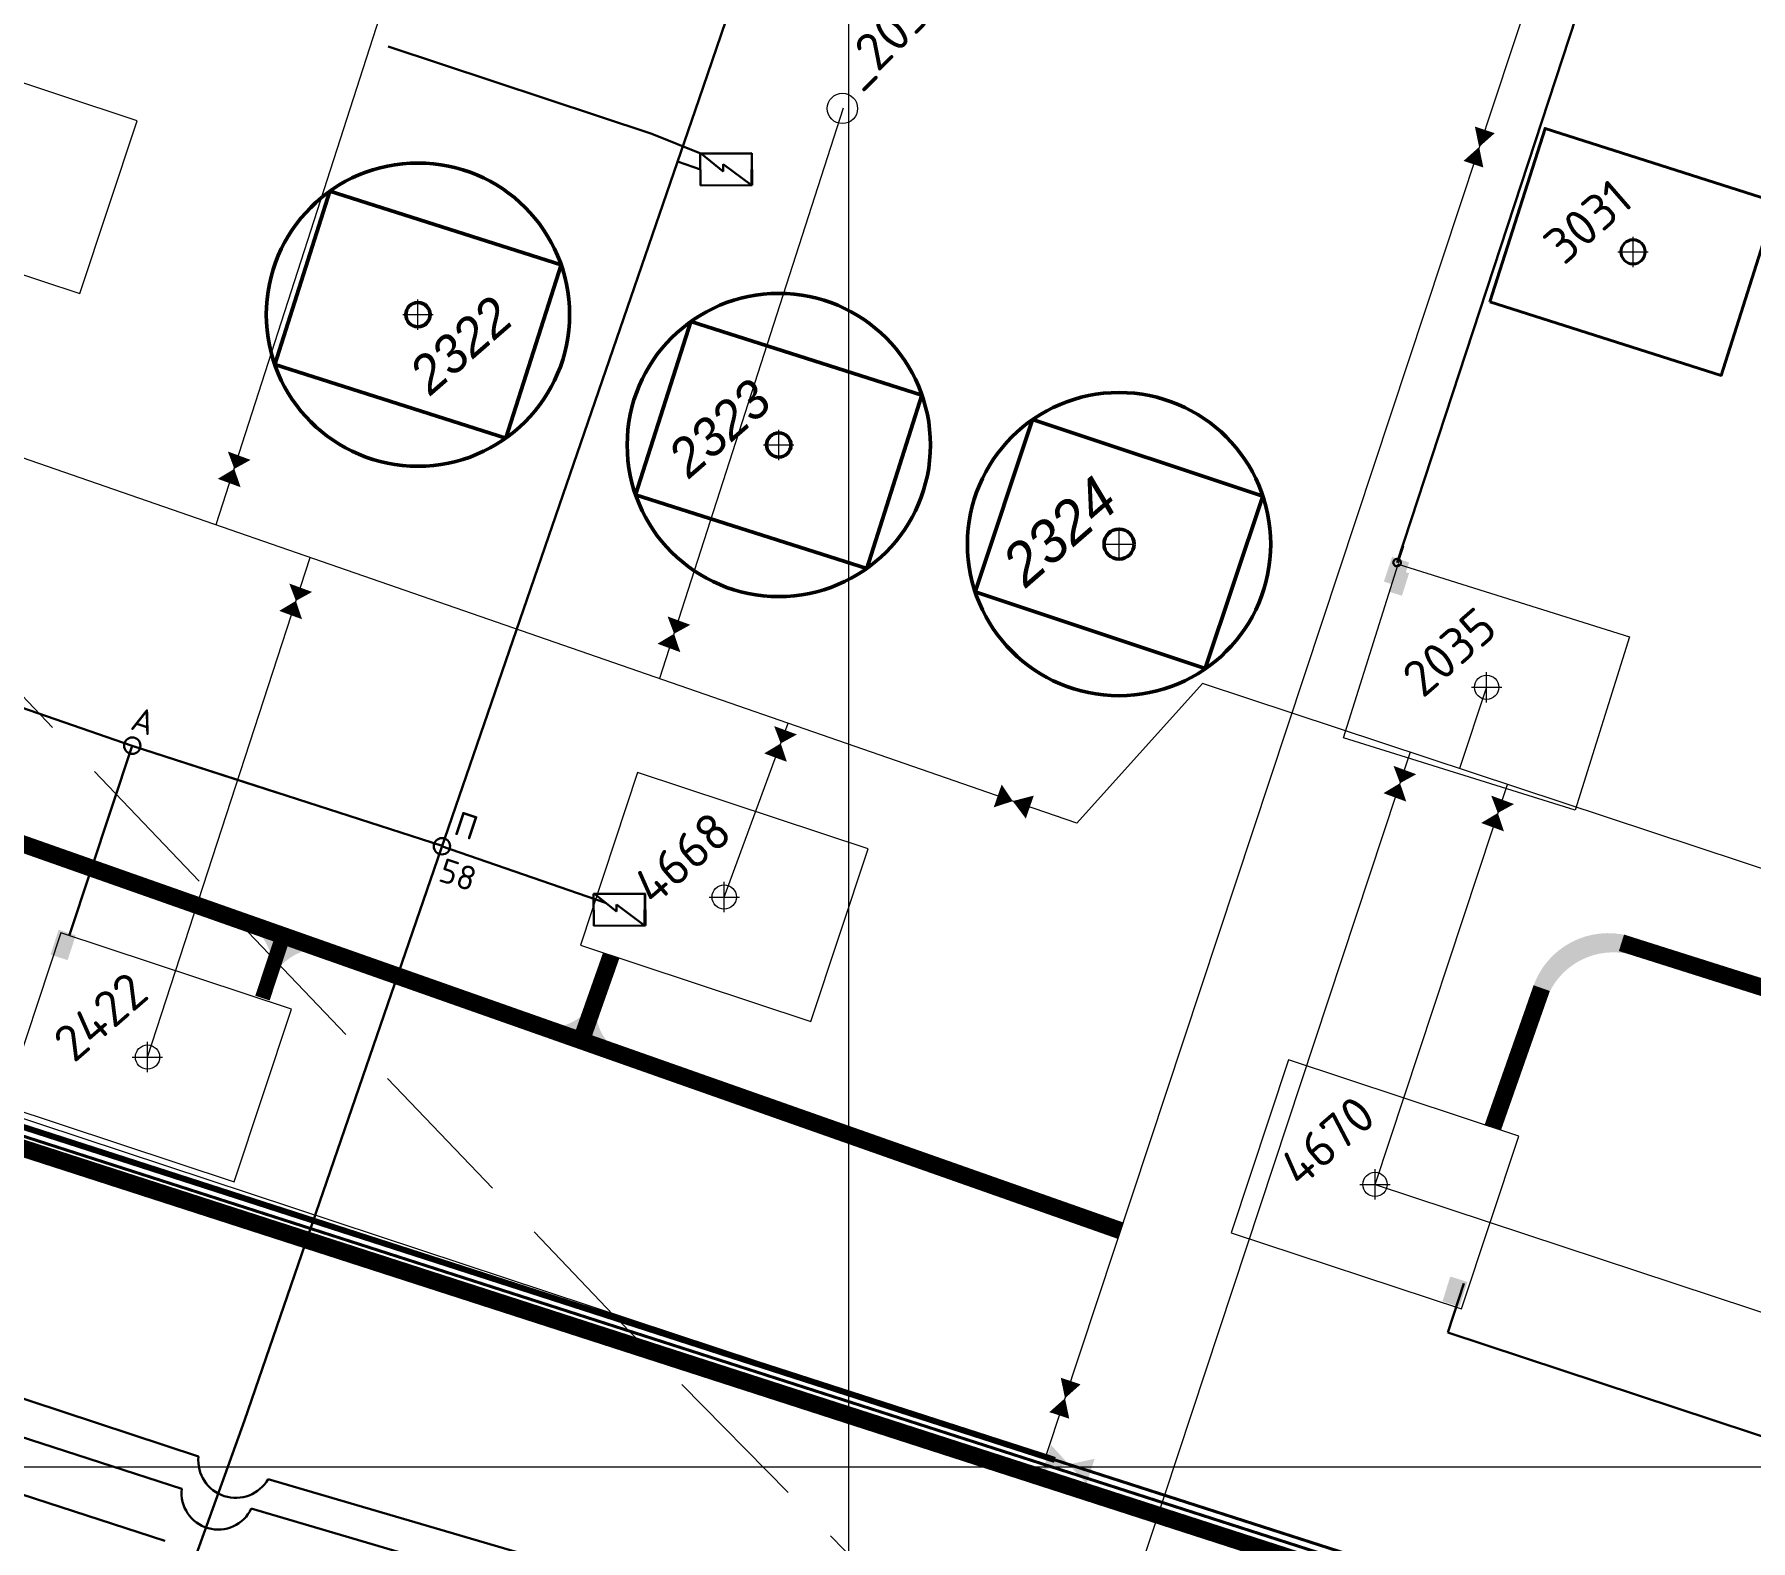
# Model space of a CAD drawing. Header units: millimetres. Extents: x 519 to 9564855, y -810 to 5021775.
# Drawn here: x 9536732 to 9537297, y 4996976 to 4997472 of the extents above; entities that cross this region are included whole.
import ezdxf

# ---------------------------------------------------------------- set-up
doc = ezdxf.new("R2010")
doc.units = ezdxf.units.MM
doc.header["$LTSCALE"] = 2
doc.header["$MEASUREMENT"] = 0
doc.header["$PDMODE"] = 2
doc.header["$PDSIZE"] = 5
doc.linetypes.add('92051501$0$GROUND2', pattern=[35, 25, -10])
for name, color, linetype in [('Existing roads', 41, 'Continuous'), ('FIBERGLASS', 212, 'Continuous'), ('Future Roads', 44, 'Continuous'), ('GRID_PULKOVO', 7, 'Continuous'), ('Injection lines', 164, 'Continuous'), ('OilColl&Flowlines', 3, 'Continuous'), ('OLD WELLS(dr.bfr2000)', 24, 'Continuous'), ('ROAD_FIELD', 255, '92051501$0$GROUND2'), ('Stage 10 wells', 7, 'Continuous'), ('Stage 9.Frame&Text', 7, 'Continuous'), ('Stage VII wells', 9, 'Continuous'), ('Stage9.Color', 71, 'Continuous'), ('Скважины 2017г', 221, 'Continuous'), ('Скважины на 2025 год _ОСМОТР', 5, 'Continuous')]:
    doc.layers.add(name, color=color, linetype=linetype)
for name, color, linetype, lineweight in [('Скважины на 2026', 222, 'Continuous', 50), ('Скважины на 2026 доп.', 222, 'Continuous', 50), ('Электро', 1, 'Continuous', 30), ('Электроснаб', 1, 'Continuous', 18), ('Электроснабжене', 1, 'Continuous', 18)]:
    doc.layers.add(name, color=color, linetype=linetype, lineweight=lineweight)
doc.styles.add('Elect', font='isocpeur.ttf')
doc.styles.add('Line_GUGK', font='')
doc.styles.get("Standard").update_dxf_attribs({"font": 'isocpeur.ttf', "width": 0.5})
doc.styles.get('Line_GUGK').set_extended_font_data('Bm431', italic=True)

# ---------------------------------------------------------------- blocks, each defined once
blk = doc.blocks.new('92051501$0$VALVE')
at = {"layer": 'OilColl&Flowlines'}
for points in [[(-5.97, -3.45), (-5.97, 3.45), (0, 0)], [(5.97, -3.45), (0, 0), (5.97, 3.45)]]:
    blk.add_solid(points, dxfattribs=at)

msp = doc.modelspace()

# ---------------------------------------------------------------- hatches: boundary and pattern name
at = {"layer": 'Existing roads', "lineweight": 0}
h = msp.add_hatch(color=256, dxfattribs=at)
edge = h.paths.add_edge_path()
edge.add_line((9537257.61844, 4997175.00861), (9537257.48796, 4997169.0395))
edge.add_arc((9537252.16187, 4997146.2181), 23.43466, 76.8633691, 155.3229888)
edge.add_line((9537230.86736, 4997156.00213), (9537225.85138, 4997158.61105))
edge.add_arc((9537250.5247, 4997149.78134), 26.20566, 74.2943743, 160.3095101, ccw=False)
h = msp.add_hatch(color=256, dxfattribs=at)
h.paths.add_polyline_path([(9536915.08776, 4997149.54855), (9536916.675, 4997148.95179, 0.155118741), (9536921.20766, 4997139.41478), (9536912.65206, 4997142.16792)])
h.paths.add_polyline_path([(9536913.56206, 4997150.12218), (9536915.08776, 4997149.54855), (9536912.65206, 4997142.16792), (9536903.85613, 4997144.9984, 0.161550784)])
at = {"layer": 'Future Roads', "linetype": 'ByBlock', "lineweight": 0, "ltscale": 25}
h = msp.add_hatch(color=256, dxfattribs=at)
h.paths.add_polyline_path([(9536811.52643, 4997166.05602), (9536809.93919, 4997166.65278, 0.155118741), (9536805.40653, 4997176.18979), (9536813.96213, 4997173.43665)])
h.paths.add_polyline_path([(9536813.05213, 4997165.48239), (9536811.52643, 4997166.05602), (9536813.96213, 4997173.43665), (9536822.75806, 4997170.60617, 0.161550784)])
at = {"layer": 'Скважины 2017г', "linetype": 'ByBlock', "lineweight": 0, "ltscale": 40}
h = msp.add_hatch(color=1, dxfattribs=at)
h.dxf.hatch_style = 1
h.set_gradient(color1=(255, 0, 0), color2=(255, 0, 0), tint=1)
h.paths.add_polyline_path([(9537182.48373, 4997287.27017), (9537184.84278, 4997294.69723), (9537180.5289, 4997296.06744), (9537178.16985, 4997288.64039)])
at = {"layer": 'Электро', "ltscale": 0.05}
msp.add_hatch(color=256, dxfattribs=at).paths.add_polyline_path([(9537176.53136, 4997291.95654), (9537182.1436, 4997290.09955), (9537184.85082, 4997298.28141), (9537179.23859, 4997300.1384)])
at = {"layer": 'Электро'}
for points in [[(9536736.85571, 4997168.93099), (9536742.46794, 4997167.074), (9536745.17517, 4997175.25586), (9536739.56294, 4997177.11285)], [(9537204.06422, 4997060.95417), (9537198.42764, 4997062.7359), (9537195.83013, 4997054.51855), (9537201.46671, 4997052.73682)]]:
    msp.add_hatch(color=256, dxfattribs=at).paths.add_polyline_path(points)
at = {"layer": 'Электроснаб', "lineweight": 0}
for points in [[(9536736.85571, 4997168.93099), (9536742.46794, 4997167.074), (9536745.17517, 4997175.25586), (9536739.56294, 4997177.11285)], [(9537204.06422, 4997060.95417), (9537198.42764, 4997062.7359), (9537195.83013, 4997054.51855), (9537201.46671, 4997052.73682)]]:
    msp.add_hatch(color=1, dxfattribs=at).paths.add_polyline_path(points)
at = {"layer": 'Электроснабжене', "lineweight": 0}
for points in [[(9536736.85571, 4997168.93099), (9536742.46794, 4997167.074), (9536745.17517, 4997175.25586), (9536739.56294, 4997177.11285)], [(9537204.06422, 4997060.95417), (9537198.42764, 4997062.7359), (9537195.83013, 4997054.51855), (9537201.46671, 4997052.73682)]]:
    msp.add_hatch(color=1, dxfattribs=at).paths.add_polyline_path(points)

# ---------------------------------------------------------------- linework, layer by layer
at = {"layer": 'Existing roads', "color": 3, "linetype": 'ByBlock', "lineweight": 0, "ltscale": 80}
msp.add_line((9537173.6, 4997093.1), (9537217.2558, 4997225.03772), dxfattribs=at)
at = {"layer": 'Existing roads', "lineweight": 0, "const_width": 5.7, "flags": 128}
for points in [[(9534695.73982, 4997761.97529), (9537987.91265, 4996697.63345)], [(9536156.1449, 4997406.83021), (9537089.66933, 4997077.86056)], [(9536921.77335, 4997168.70547), (9536911.84295, 4997140.52575)]]:
    msp.add_lwpolyline(points, dxfattribs=at)
for points, elevation in [([(9537254.86255, 4997172.80311), (9537254.86255, 4997172.80311), (9537393.90974, 4997128.77029)], 0.00005), ([(9537228.57684, 4997157.85134), (9537212.43074, 4997111.86377)], 0.0001)]:
    msp.add_lwpolyline(points, dxfattribs=dict(at, elevation=elevation))
at = {"layer": 'FIBERGLASS', "lineweight": 0}
for points, const_width in [([(9534504.58, 4997448.42), (9534513.54, 4997479.12), (9534615.88, 4997531.57), (9534692.3, 4997768.79), (9535205.12249, 4997603.68678), (9535767.37692, 4997422.15728), (9535970.77513, 4997356.48811), (9536109.3207, 4997311.48231), (9536413.59982, 4997213.51771), (9536608.27886, 4997150.66361), (9536821.8264, 4997081.71764), (9537068.05, 4997002.22187)], 2), ([(9535085.72343, 4997637.29764), (9537983.34114, 4996705.15232), (9538036.41897, 4996871.78691), (9539300.70304, 4996479.46424), (9539854.97263, 4997035.43373), (9541157.78752, 4996595.10264)], 1), ([(9537068.05, 4997002.22187), (9537981.72, 4996708.3), (9538034.79, 4996874.91), (9539300, 4996482.3), (9539854.3, 4997038.3), (9541302.5903, 4996549.89746), (9542161.1, 4996901.3), (9542450.6, 4996805.7), (9542706.4, 4996882.9), (9542843.8, 4997304.1), (9543427.4, 4997108.5), (9543551.3, 4997487.2), (9544168.068, 4997275.346), (9544226.79603, 4997449.75375)], 1)]:
    msp.add_lwpolyline(points, dxfattribs=dict(at, const_width=const_width))
at = {"layer": 'Future Roads', "linetype": 'ByBlock', "lineweight": 0}
for p, q in [((9536150.48296, 4997408.82545), (9537000, 4997109.45961)), ((9536921.77335, 4997168.70547), (9536911.84295, 4997140.52575))]:
    msp.add_line(p, q, dxfattribs=at)
at = {"layer": 'Future Roads', "linetype": 'ByBlock', "lineweight": 0, "const_width": 5, "elevation": 0.00005}
msp.add_lwpolyline([(9536806.73855, 4997154.57212), (9536813.55148, 4997175.1632)], dxfattribs=at)
at = {"layer": 'GRID_PULKOVO', "lineweight": 0}
for p, q in [((9537000, 5010000), (9537000, 4992000)), ((9533000, 4997000), (9548000, 4997000))]:
    msp.add_line(p, q, dxfattribs=at)
at = {"layer": 'Injection lines', "lineweight": 0}
msp.add_line((9537173.6, 4997093.1), (9537441.6982, 4997004.39116), dxfattribs=at)
at = {"layer": 'OilColl&Flowlines', "lineweight": 0}
for p, q in [((9537054.13684, 4997219.54957), (9535176.20577, 4997870.72557)), ((9537293.94281, 4997695.2213), (9537064.97817, 4997003.23828)), ((9536768.8, 4997135.1), (9536822.48906, 4997299.87385)), ((9537075.24576, 4997212.23001), (9537116.75561, 4997258.29141)), ((9537390.42161, 4997167.74029), (9537116.75561, 4997258.29141)), ((9536959, 4997187.9), (9536980.0868, 4997245.22655)), ((9537068.05, 4997002.22187), (9536348.42057, 4997240.33421)), ((9537075.24576, 4997212.23001), (9537054.13684, 4997219.54957)), ((9537069.11888, 4997214.57364), (9537069.05384, 4997214.37707))]:
    msp.add_line(p, q, dxfattribs=at)
at = {"layer": 'OilColl&Flowlines', "color": 3, "linetype": 'ByBlock', "lineweight": 0, "ltscale": 25}
for p, q in [((9536853.22471, 4997502.52257), (9536791.34827, 4997310.67198)), ((9536998.22471, 4997448.12257), (9536937.62385, 4997259.95066))]:
    msp.add_line(p, q, dxfattribs=at)
at = {"layer": 'OilColl&Flowlines', "linetype": 'ByBlock', "lineweight": 0, "ltscale": 25}
msp.add_line((9537185.23189, 4997235.63385), (9536954.49779, 4996538.30314), dxfattribs=at)
at = {"layer": 'OilColl&Flowlines', "color": 3, "linetype": 'ByBlock', "lineweight": 0}
for points in [[(9536799.07578, 4997333.4677, 8, 0, 0), (9536797.48015, 4997329.12982, 0, 8, 0), (9536795.76088, 4997324.4558, 8, 8, 0)], [(9536944.07578, 4997279.0677, 8, 0, 0), (9536942.48015, 4997274.72982, 0, 8, 0), (9536940.76088, 4997270.0558, 8, 8, 0)]]:
    msp.add_lwpolyline(points, format="xyseb", dxfattribs=at)
at = {"layer": 'OilColl&Flowlines', "lineweight": 0}
for points in [[(9536819.35409, 4997289.91478, 8, 0, 0), (9536817.75846, 4997285.57691, 0, 8, 0), (9536816.03919, 4997280.90289, 8, 8, 0)], [(9536979.23006, 4997242.89742, 8, 0, 0), (9536977.63443, 4997238.55954, 0, 8, 0), (9536975.91515, 4997233.88552, 8, 8, 0)], [(9537049.185, 4997221.24789, 8, 0, 0), (9537054.13104, 4997219.53284, 0, 8, 0), (9537059.77163, 4997217.57695, 8, 8, 0)]]:
    msp.add_lwpolyline(points, format="xyseb", dxfattribs=at)
at = {"layer": 'OilColl&Flowlines', "linetype": 'ByBlock', "lineweight": 0}
for points in [[(9537183.45517, 4997229.77974, 8, 0, 0), (9537181.85954, 4997225.44186, 0, 8, 0), (9537180.14027, 4997220.76784, 8, 8, 0)], [(9537215.68626, 4997219.94976, 8, 0, 0), (9537214.09063, 4997215.61188, 0, 8, 0), (9537212.37136, 4997210.93786, 8, 8, 0)]]:
    msp.add_lwpolyline(points, format="xyseb", dxfattribs=at)
at = {"layer": 'OilColl&Flowlines', "lineweight": 0}
for points in [[(9537066.76448, 4997007.18456), (9537072.62786, 4997000.7492), (9537064.12298, 4996998.88904)], [(9537081.13275, 4997002.60936), (9537078.49125, 4996994.31384), (9537072.62786, 4997000.7492)]]:
    msp.add_solid(points, dxfattribs=at)
at = {"layer": 'OLD WELLS(dr.bfr2000)', "lineweight": 0}
msp.add_circle((9536998, 4997448), 5, dxfattribs=at)
at = {"layer": 'ROAD_FIELD', "lineweight": 0, "flags": 128}
msp.add_lwpolyline([(9536249.754, 4997694.739), (9536277.585, 4997634.946), (9536308.49985, 4997597.70918), (9536412.106, 4997558.371), (9536482.68061, 4997513.85071), (9536525.90803, 4997464.29797), (9536699.73709, 4997283.46107), (9536922.398, 4997050.137), (9537362.867, 4996601.704), (9537410.54807, 4996550.21682)], dxfattribs=at)
at = {"layer": 'Stage 10 wells', "color": 0, "linetype": 'ByBlock', "lineweight": 0}
msp.add_lwpolyline([(9536670.58202, 4997412.0776), (9536746.56254, 4997386.93702), (9536765.41798, 4997443.92241), (9536689.43745, 4997469.06299)], close=True, dxfattribs=at)
at = {"layer": 'Stage 9.Frame&Text', "color": 0, "linetype": 'ByBlock', "lineweight": 0, "elevation": 0.00005}
msp.add_lwpolyline([(9536721.43218, 4997119.08591), (9536797.4127, 4997093.94533), (9536816.26814, 4997150.93072), (9536740.28761, 4997176.0713)], close=True, dxfattribs=at)
at = {"layer": 'Stage 9.Frame&Text', "color": 0, "linetype": 'ByBlock', "lineweight": 0}
msp.add_circle((9536768.84, 4997135.1), 4, dxfattribs=at)
at = {"layer": 'Stage 9.Frame&Text', "color": 0, "linetype": 'ByBlock', "lineweight": 0, "ltscale": 80}
msp.add_point((9536768.8, 4997135.1), dxfattribs=at)
at = {"layer": 'Stage VII wells', "color": 0, "linetype": 'ByBlock', "lineweight": 0}
msp.add_lwpolyline([(9536911.58202, 4997171.9776), (9536987.56254, 4997146.83702), (9537006.41798, 4997203.82241), (9536930.43745, 4997228.96299)], close=True, dxfattribs=at)
msp.add_circle((9536959, 4997187.9), 4, dxfattribs=at)
at = {"layer": 'Stage VII wells', "color": 0, "linetype": 'ByBlock', "lineweight": 0, "ltscale": 80}
msp.add_point((9536959, 4997187.9), dxfattribs=at)
at = {"layer": 'Stage9.Color', "color": 0, "linetype": 'ByBlock', "lineweight": 0}
msp.add_lwpolyline([(9537126.18202, 4997077.1776), (9537202.16254, 4997052.03702), (9537221.01798, 4997109.02241), (9537145.03745, 4997134.16299)], close=True, dxfattribs=at)
msp.add_circle((9537173.6, 4997093.1), 4, dxfattribs=at)
at = {"layer": 'Stage9.Color', "color": 0, "linetype": 'ByBlock', "lineweight": 0, "ltscale": 80}
msp.add_point((9537173.6, 4997093.1), dxfattribs=at)
at = {"layer": 'Скважины 2017г', "color": 1, "linetype": 'ByBlock', "lineweight": 0, "ltscale": 2, "const_width": 0.2}
msp.add_lwpolyline([(9537179.25461, 4997291.53024), (9537183.18702, 4997303.63295)], dxfattribs=at)
at = {"layer": 'Скважины 2017г', "color": 0, "linetype": 'ByBlock', "lineweight": 0}
msp.add_lwpolyline([(9537163.24066, 4997240.42713), (9537181.18943, 4997297.70456), (9537257.55934, 4997273.77287), (9537239.61057, 4997216.49544), (9537163.24066, 4997240.42713)], dxfattribs=at)
at = {"layer": 'Скважины 2017г', "color": 3, "linetype": 'ByBlock', "lineweight": 0, "ltscale": 5}
msp.add_lwpolyline([(9537210.4, 4997257.1), (9537201.51457, 4997230.24621)], dxfattribs=at)
at = {"layer": 'Скважины 2017г', "color": 0, "linetype": 'ByBlock', "lineweight": 0}
msp.add_circle((9537210.4, 4997257.1), 4, dxfattribs=at)
msp.add_point((9537210.4, 4997257.1), dxfattribs=at)
at = {"layer": 'Скважины на 2025 год _ОСМОТР', "color": 6, "linetype": 'ByBlock', "lineweight": 40, "ltscale": 50}
msp.add_lwpolyline([(9537211.47913, 4997384.26257), (9537287.70178, 4997359.97044), (9537305.92087, 4997417.13743), (9537229.69822, 4997441.42956)], close=True, dxfattribs=at)
at = {"layer": 'Скважины на 2025 год _ОСМОТР', "color": 6, "linetype": 'ByBlock', "lineweight": 40}
msp.add_circle((9537258.7, 4997400.7), 4, dxfattribs=at)
at = {"layer": 'Скважины на 2025 год _ОСМОТР', "color": 6, "linetype": 'ByBlock', "lineweight": 0}
msp.add_point((9537258.7, 4997400.7), dxfattribs=at)
at = {"layer": 'Скважины на 2026', "linetype": 'ByBlock', "ltscale": 50}
for points in [[(9536810.77913, 4997363.56257), (9536887.00178, 4997339.27044), (9536905.22087, 4997396.43743), (9536828.99822, 4997420.72956)], [(9536929.77913, 4997320.56257), (9537006.00178, 4997296.27044), (9537024.22087, 4997353.43743), (9536947.99822, 4997377.72956)]]:
    msp.add_lwpolyline(points, close=True, dxfattribs=at)
for centre in [(9536858, 4997380), (9536977, 4997337)]:
    msp.add_circle(centre, 50, dxfattribs=at)
at = {"layer": 'Скважины на 2026', "linetype": 'ByBlock'}
for centre in [(9536858, 4997380), (9536977, 4997337)]:
    msp.add_circle(centre, 4, dxfattribs=at)
at = {"layer": 'Скважины на 2026', "linetype": 'ByBlock', "lineweight": 0}
for p in [(9536858, 4997380), (9536977, 4997337)]:
    msp.add_point(p, dxfattribs=at)
at = {"layer": 'Скважины на 2026 доп.'}
msp.add_lwpolyline([(9537060.6763, 4997345.438), (9537041.71594, 4997288.51257), (9537117.61652, 4997263.23209), (9537136.57688, 4997320.15752)], close=True, dxfattribs=at)
for radius in [50, 4.96016]:
    msp.add_circle((9537089.2, 4997304.3), radius, dxfattribs=at)
at = {"layer": 'Скважины на 2026 доп.', "lineweight": 0}
msp.add_point((9537089.2, 4997304.3), dxfattribs=at)
at = {"layer": 'Электро', "ltscale": 0.05}
for p, q in [((9536950.58707, 4997450.8973, 0), (9537157.65063, 4998053.81921, 0)), ((9536800.79071, 4997015.1957, 0), (9536950.58707, 4997450.8973, 0)), ((9536153.51862, 4997447.40285, 0), (9536763.80541, 4997237.8238)), ((9536743.16859, 4997175.42181), (9536763.80541, 4997237.8238)), ((9536763.80541, 4997237.8238), (9536865.95426, 4997204.7321, 0)), ((9536763.80541, 4997237.8238), (9536811.35823, 4997222.37295)), ((9537202.9011, 4997060.41766), (9537197.6525, 4997044.30227)), ((9536627.9837, 4996535.84712, 0), (9536800.79071, 4997015.1957, 0)), ((9536808.62856, 4996995.89636, -0.00006), (9537060.04214, 4996922.2416))]:
    msp.add_line(p, q, dxfattribs=at)
at = {"layer": 'Электро'}
for p, q in [((9534922.88472, 4997592.5006, -0.00006), (9536780.13294, 4996992.7527, -0.00006)), ((9535203.02703, 4997485.10783, -0.00006), (9536774.57708, 4996975.59688, -0.00006)), ((9536951.11494, 4997433.17494), (9536968.16337, 4997433.27928)), ((9536951.17965, 4997422.60259), (9536951.11494, 4997433.17494)), ((9536968.06612, 4997433.18083), (9536951.47052, 4997433.07927)), ((9536967.99243, 4997422.73837), (9536968.06612, 4997433.18083)), ((9536968.16337, 4997433.27928), (9536968.22808, 4997422.70693)), ((9536951.47052, 4997433.07927), (9536958.6823, 4997427.25203)), ((9536958.6823, 4997427.25203), (9536958.66777, 4997429.62727)), ((9536958.66777, 4997429.62727), (9536967.99243, 4997422.73837)), ((9536968.22808, 4997422.70693), (9536951.17965, 4997422.60259)), ((9536097.7328, 4997230.90463, -0.00006), (9536785.64411, 4997003.31663, -0.00006)), ((9536919.85264, 4997185.98899, 0), (9536865.73309, 4997204.70549)), ((9536915.89117, 4997188.99828, 0), (9536932.9396, 4997189.10262, 0)), ((9536915.95587, 4997178.42593, 0), (9536915.89117, 4997188.99828, 0)), ((9536932.84235, 4997189.00417, 0), (9536916.24675, 4997188.9026, 0)), ((9536916.24675, 4997188.9026, 0), (9536923.45853, 4997183.07537, 0)), ((9536923.45853, 4997183.07537, 0), (9536923.44399, 4997185.4506, 0)), ((9536923.44399, 4997185.4506, 0), (9536932.76866, 4997178.56171, 0)), ((9536932.76866, 4997178.56171, 0), (9536932.84235, 4997189.00417, 0)), ((9536932.9396, 4997189.10262, 0), (9536933.0043, 4997178.53027, 0)), ((9536933.0043, 4997178.53027, 0), (9536915.95587, 4997178.42593, 0)), ((9537197.6525, 4997044.30227, 0), (9537553.39723, 4996926.59278, 47.36082)), ((9536808.62856, 4996995.89636, -0.00006), (9537060.04214, 4996922.2416)), ((9536803.06771, 4996986.24291, -0.00005), (9537061.30214, 4996910.1816))]:
    msp.add_line(p, q, dxfattribs=at)
at = {"layer": 'Электро', "ltscale": 7.5}
msp.add_line((9537180.88313, 4997298.23377, 0.00005), (9537270.3635, 4997570.83568, 0), dxfattribs=at)
at = {"layer": 'Электро', "ltscale": 25}
for p, q in [((9536848.15457, 4997468.41648), (9536935.13705, 4997439.59585)), ((9536951.1473, 4997427.88877), (9536943.57117, 4997430.49066, 0))]:
    msp.add_line(p, q, dxfattribs=at)
at = {"layer": 'Электро', "ltscale": 2}
msp.add_line((9536935.13705, 4997439.59585), (9536951.47052, 4997433.07927), dxfattribs=at)
at = {"layer": 'Электро', "ltscale": 0.05}
for centre in [(9536763.80541, 4997237.8238), (9536865.9227, 4997204.6403, 0)]:
    msp.add_circle(centre, 2.69818, dxfattribs=at)
at = {"layer": 'Электро', "ltscale": 7.5}
for start, end in [(162, 342), (342, 162)]:
    msp.add_arc((9537180.88313, 4997298.23377, 0.00005), 1.25, start, end, dxfattribs=at)
at = {"layer": 'Электро'}
for centre, radius, start, end in [((9536797.93655, 4997002.08516, -0.00006), 12.35397, 174.2791661, 329.9366932), ((9536792.11748, 4996991.31981, -0.00005), 12.0699, 173.1819865, 335.125942)]:
    msp.add_arc(centre, radius, start, end, dxfattribs=at)
at = {"layer": 'Электроснаб', "color": 1, "lineweight": 0, "ltscale": 0.05}
for p, q in [((9536950.58707, 4997450.8973, 0), (9537157.65063, 4998053.81921, 0)), ((9536800.79071, 4997015.1957, 0), (9536950.58707, 4997450.8973, 0)), ((9536153.51862, 4997447.40285, 0), (9536763.80541, 4997237.8238)), ((9536743.16859, 4997175.42181), (9536763.80541, 4997237.8238)), ((9536763.80541, 4997237.8238), (9536865.95426, 4997204.7321, 0)), ((9536763.80541, 4997237.8238), (9536811.35823, 4997222.37295)), ((9537202.9011, 4997060.41766), (9537197.6525, 4997044.30227)), ((9536627.9837, 4996535.84712, 0), (9536800.79071, 4997015.1957, 0)), ((9536808.62856, 4996995.89636, -0.00006), (9537060.04214, 4996922.2416))]:
    msp.add_line(p, q, dxfattribs=at)
at = {"layer": 'Электроснаб', "color": 1, "linetype": 'ByBlock', "lineweight": 0}
for p, q in [((9534922.88472, 4997592.5006, -0.00006), (9536780.13294, 4996992.7527, -0.00006)), ((9535203.02703, 4997485.10783, -0.00006), (9536774.57708, 4996975.59688, -0.00006)), ((9536097.7328, 4997230.90463, -0.00006), (9536785.64411, 4997003.31663, -0.00006)), ((9537197.6525, 4997044.30227, 0), (9537553.39723, 4996926.59278, 47.36082)), ((9536808.62856, 4996995.89636, -0.00006), (9537060.04214, 4996922.2416)), ((9536803.06771, 4996986.24291, -0.00005), (9537061.30214, 4996910.1816))]:
    msp.add_line(p, q, dxfattribs=at)
at = {"layer": 'Электроснаб', "color": 1, "lineweight": 0, "ltscale": 7.5}
msp.add_line((9537180.88313, 4997298.23377, 0.00005), (9537270.3635, 4997570.83568, 0), dxfattribs=at)
at = {"layer": 'Электроснаб', "color": 1, "lineweight": 0, "ltscale": 25}
for p, q in [((9536848.15457, 4997468.41648), (9536935.13705, 4997439.59585)), ((9536951.1473, 4997427.88877), (9536943.57117, 4997430.49066, 0))]:
    msp.add_line(p, q, dxfattribs=at)
at = {"layer": 'Электроснаб', "color": 1, "lineweight": 0, "ltscale": 2}
msp.add_line((9536935.13705, 4997439.59585), (9536951.47052, 4997433.07927), dxfattribs=at)
at = {"layer": 'Электроснаб', "color": 1, "lineweight": 0}
for p, q in [((9536951.11494, 4997433.17494), (9536968.16337, 4997433.27928)), ((9536951.17965, 4997422.60259), (9536951.11494, 4997433.17494)), ((9536968.06612, 4997433.18083), (9536951.47052, 4997433.07927)), ((9536967.99243, 4997422.73837), (9536968.06612, 4997433.18083)), ((9536968.16337, 4997433.27928), (9536968.22808, 4997422.70693)), ((9536951.47052, 4997433.07927), (9536958.6823, 4997427.25203)), ((9536958.6823, 4997427.25203), (9536958.66777, 4997429.62727)), ((9536958.66777, 4997429.62727), (9536967.99243, 4997422.73837)), ((9536968.22808, 4997422.70693), (9536951.17965, 4997422.60259)), ((9536919.85264, 4997185.98899, 0), (9536865.73309, 4997204.70549)), ((9536915.89117, 4997188.99828, 0), (9536932.9396, 4997189.10262, 0)), ((9536915.95587, 4997178.42593, 0), (9536915.89117, 4997188.99828, 0)), ((9536932.84235, 4997189.00417, 0), (9536916.24675, 4997188.9026, 0)), ((9536916.24675, 4997188.9026, 0), (9536923.45853, 4997183.07537, 0)), ((9536923.45853, 4997183.07537, 0), (9536923.44399, 4997185.4506, 0)), ((9536923.44399, 4997185.4506, 0), (9536932.76866, 4997178.56171, 0)), ((9536932.76866, 4997178.56171, 0), (9536932.84235, 4997189.00417, 0)), ((9536932.9396, 4997189.10262, 0), (9536933.0043, 4997178.53027, 0)), ((9536933.0043, 4997178.53027, 0), (9536915.95587, 4997178.42593, 0))]:
    msp.add_line(p, q, dxfattribs=at)
at = {"layer": 'Электроснаб', "color": 1, "lineweight": 0, "ltscale": 0.05}
for centre in [(9536763.80541, 4997237.8238), (9536865.9227, 4997204.6403, 0)]:
    msp.add_circle(centre, 2.69818, dxfattribs=at)
at = {"layer": 'Электроснаб', "color": 1, "lineweight": 0, "ltscale": 7.5}
for start, end in [(162, 342), (342, 162)]:
    msp.add_arc((9537180.88313, 4997298.23377, 0.00005), 1.25, start, end, dxfattribs=at)
at = {"layer": 'Электроснаб', "color": 1, "linetype": 'ByBlock', "lineweight": 0}
for centre, radius, start, end in [((9536797.93655, 4997002.08516, -0.00006), 12.35397, 174.2791661, 329.9366932), ((9536792.11748, 4996991.31981, -0.00005), 12.0699, 173.1819865, 335.125942)]:
    msp.add_arc(centre, radius, start, end, dxfattribs=at)
at = {"layer": 'Электроснабжене', "color": 1, "lineweight": 0, "ltscale": 0.05}
for p, q in [((9536950.58707, 4997450.8973, 0), (9537157.65063, 4998053.81921, 0)), ((9536800.79071, 4997015.1957, 0), (9536950.58707, 4997450.8973, 0)), ((9536153.51862, 4997447.40285, 0), (9536763.80541, 4997237.8238)), ((9536743.16859, 4997175.42181), (9536763.80541, 4997237.8238)), ((9536763.80541, 4997237.8238), (9536865.95426, 4997204.7321, 0)), ((9536763.80541, 4997237.8238), (9536811.35823, 4997222.37295)), ((9537202.9011, 4997060.41766), (9537197.6525, 4997044.30227)), ((9536627.9837, 4996535.84712, 0), (9536800.79071, 4997015.1957, 0)), ((9536808.62856, 4996995.89636, -0.00006), (9537060.04214, 4996922.2416))]:
    msp.add_line(p, q, dxfattribs=at)
at = {"layer": 'Электроснабжене', "color": 1, "linetype": 'ByBlock', "lineweight": 0}
for p, q in [((9534922.88472, 4997592.5006, -0.00006), (9536780.13294, 4996992.7527, -0.00006)), ((9535203.02703, 4997485.10783, -0.00006), (9536774.57708, 4996975.59688, -0.00006)), ((9536097.7328, 4997230.90463, -0.00006), (9536785.64411, 4997003.31663, -0.00006)), ((9537197.6525, 4997044.30227, 0), (9537553.39723, 4996926.59278, 47.36082)), ((9536808.62856, 4996995.89636, -0.00006), (9537060.04214, 4996922.2416)), ((9536803.06771, 4996986.24291, -0.00005), (9537061.30214, 4996910.1816))]:
    msp.add_line(p, q, dxfattribs=at)
at = {"layer": 'Электроснабжене', "color": 1, "lineweight": 0, "ltscale": 25}
for p, q in [((9536848.15457, 4997468.41648), (9536935.13705, 4997439.59585)), ((9536951.1473, 4997427.88877), (9536943.57117, 4997430.49066, 0))]:
    msp.add_line(p, q, dxfattribs=at)
at = {"layer": 'Электроснабжене', "color": 1, "lineweight": 0, "ltscale": 2}
msp.add_line((9536935.13705, 4997439.59585), (9536951.47052, 4997433.07927), dxfattribs=at)
at = {"layer": 'Электроснабжене', "color": 1, "lineweight": 0}
for p, q in [((9536951.11494, 4997433.17494), (9536968.16337, 4997433.27928)), ((9536951.17965, 4997422.60259), (9536951.11494, 4997433.17494)), ((9536968.06612, 4997433.18083), (9536951.47052, 4997433.07927)), ((9536967.99243, 4997422.73837), (9536968.06612, 4997433.18083)), ((9536968.16337, 4997433.27928), (9536968.22808, 4997422.70693)), ((9536951.47052, 4997433.07927), (9536958.6823, 4997427.25203)), ((9536958.6823, 4997427.25203), (9536958.66777, 4997429.62727)), ((9536958.66777, 4997429.62727), (9536967.99243, 4997422.73837)), ((9536968.22808, 4997422.70693), (9536951.17965, 4997422.60259)), ((9536919.85264, 4997185.98899, 0), (9536865.73309, 4997204.70549)), ((9536915.89117, 4997188.99828, 0), (9536932.9396, 4997189.10262, 0)), ((9536915.95587, 4997178.42593, 0), (9536915.89117, 4997188.99828, 0)), ((9536932.84235, 4997189.00417, 0), (9536916.24675, 4997188.9026, 0)), ((9536916.24675, 4997188.9026, 0), (9536923.45853, 4997183.07537, 0)), ((9536923.45853, 4997183.07537, 0), (9536923.44399, 4997185.4506, 0)), ((9536923.44399, 4997185.4506, 0), (9536932.76866, 4997178.56171, 0)), ((9536932.76866, 4997178.56171, 0), (9536932.84235, 4997189.00417, 0)), ((9536932.9396, 4997189.10262, 0), (9536933.0043, 4997178.53027, 0)), ((9536933.0043, 4997178.53027, 0), (9536915.95587, 4997178.42593, 0))]:
    msp.add_line(p, q, dxfattribs=at)
at = {"layer": 'Электроснабжене', "color": 1, "lineweight": 0, "ltscale": 0.05}
for centre in [(9536763.80541, 4997237.8238), (9536865.9227, 4997204.6403, 0)]:
    msp.add_circle(centre, 2.69818, dxfattribs=at)
at = {"layer": 'Электроснабжене', "color": 1, "lineweight": 0, "ltscale": 7.5}
for start, end in [(162, 342), (342, 162)]:
    msp.add_arc((9537180.88313, 4997298.23377, 0.00005), 1.25, start, end, dxfattribs=at)
at = {"layer": 'Электроснабжене', "color": 1, "linetype": 'ByBlock', "lineweight": 0}
for centre, radius, start, end in [((9536797.93655, 4997002.08516, -0.00006), 12.35397, 174.2791661, 329.9366932), ((9536792.11748, 4996991.31981, -0.00005), 12.0699, 173.1819865, 335.125942)]:
    msp.add_arc(centre, radius, start, end, dxfattribs=at)

# ---------------------------------------------------------------- block references
at = {"layer": 'OilColl&Flowlines', "lineweight": 0, "rotation": 71.69155606605975}
for p in [(9537207.93044, 4997435.27242), (9537071.37825, 4997022.58076)]:
    msp.add_blockref('92051501$0$VALVE', p, dxfattribs=at)

# ---------------------------------------------------------------- texts
at = {"layer": 'OLD WELLS(dr.bfr2000)', "lineweight": 0, "style": 'Elect'}
msp.add_text(' _2034', height=12.5, rotation=44.9999999, dxfattribs=at).set_placement((9536998, 4997448))
at = {"layer": 'Stage 9.Frame&Text', "color": 0, "linetype": 'ByBlock', "lineweight": 0, "style": 'Elect'}
msp.add_text('2422', height=12, rotation=41, dxfattribs=at).set_placement((9536744.60195, 4997132.89484))
at = {"layer": 'Stage VII wells', "color": 0, "linetype": 'ByBlock', "lineweight": 0, "style": 'Elect'}
msp.add_text('4668', height=12, rotation=41, dxfattribs=at).set_placement((9536935.6653, 4997184.57901))
at = {"layer": 'Stage9.Color', "color": 0, "linetype": 'ByBlock', "lineweight": 0, "style": 'Elect'}
msp.add_text('4670', height=12, rotation=41, dxfattribs=at).set_placement((9537148.82349, 4997091.65843))
at = {"layer": 'Скважины 2017г', "color": 0, "linetype": 'ByBlock', "lineweight": 0, "style": 'Elect'}
msp.add_text('2035', height=12, rotation=41, dxfattribs=at).set_placement((9537189.37842, 4997253.18421))
at = {"layer": 'Скважины на 2025 год _ОСМОТР', "color": 6, "linetype": 'ByBlock', "lineweight": 40, "style": 'Elect'}
msp.add_text('3031', height=12, rotation=41, dxfattribs=at).set_placement((9537235.9404, 4997395.98138))
at = {"layer": 'Скважины на 2026', "linetype": 'ByBlock', "style": 'Line_GUGK'}
for s, p in [('2322', (9536862.15466, 4997353.05423)), ('2323', (9536947.45485, 4997325.68034))]:
    msp.add_text(s, height=12.5, rotation=41, dxfattribs=at).set_placement(p)
at = {"layer": 'Скважины на 2026 доп.', "lineweight": 50, "insert": (9537049.28887, 4997300.17257), "char_height": 14, "attachment_point": 1, "rotation": 41, "style": 'Line_GUGK'}
msp.add_mtext_dynamic_manual_height_columns('2324', width=1.0913195, gutter_width=5, heights=[0], dxfattribs=at)
at = {"layer": 'Электро', "ltscale": 25}
for s, p in [('А', (9536762.8059, 4997243.33956)), ('П', (9536869.32601, 4997208.72908)), ('58', (9536864.31909, 4997193.31936))]:
    msp.add_text(s, height=8, rotation=341.6915561, dxfattribs=at).set_placement(p)
at = {"layer": 'Электроснаб', "color": 1, "lineweight": 0, "ltscale": 25}
for s, p in [('А', (9536762.8059, 4997243.33956)), ('П', (9536869.32601, 4997208.72908)), ('58', (9536864.31909, 4997193.31936))]:
    msp.add_text(s, height=8, rotation=341.6915561, dxfattribs=at).set_placement(p)
at = {"layer": 'Электроснабжене', "color": 1, "lineweight": 0, "ltscale": 25}
for s, p in [('А', (9536762.8059, 4997243.33956)), ('П', (9536869.32601, 4997208.72908)), ('58', (9536864.31909, 4997193.31936))]:
    msp.add_text(s, height=8, rotation=341.6915561, dxfattribs=at).set_placement(p)

doc.saveas('drawing.dxf')
